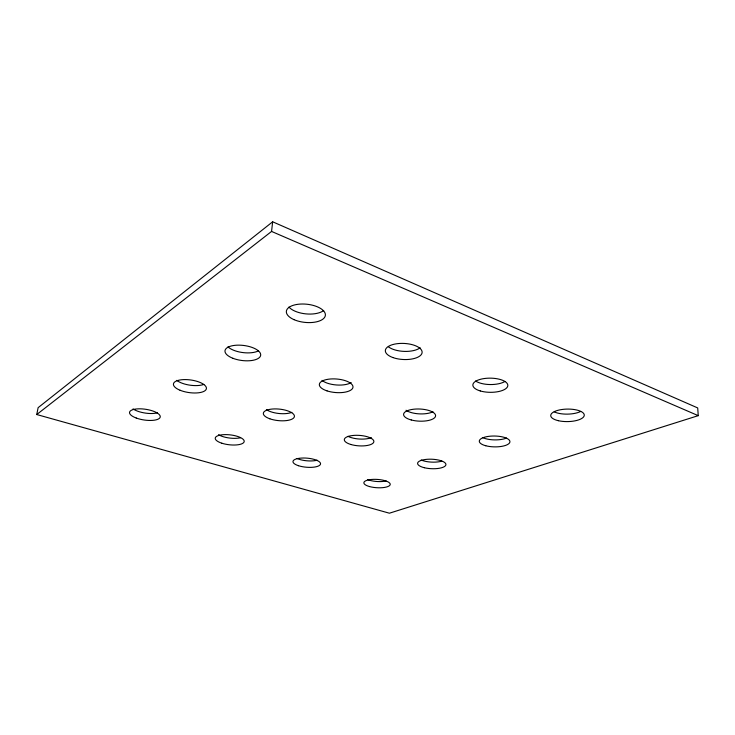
<?xml version="1.0" encoding="UTF-8"?>
<svg xmlns="http://www.w3.org/2000/svg" width="735" height="735" viewBox="0 0 735 735"><rect width="100%" height="100%" fill="white"/><g stroke="black" fill="none" stroke-linecap="round" stroke-linejoin="round"><path stroke-width="1.1" d="M36.75 414.531L271.564 231.433L272.657 221.795L697.708 407.934L698.25 415.652L389.403 513.205L36.75 414.531L38.128 407.668L272.657 221.795M271.564 231.433L698.25 415.652M157.446 412.813A15.472 5.494 8.6 0 1 133.053 408.908M203.843 384.405A16.593 6.45 8.1 0 1 176.749 380.362M258.178 350.999A17.925 7.672 7.2 0 1 227.988 346.883M323.657 310.547A19.542 9.252 5.8 0 1 305.815 313.873A19.542 9.252 5.8 0 1 288.938 307.074M240.565 437.757A14.544 5.044 6.6 0 1 218.516 434.679M291.85 412.363A15.582 5.862 5.8 0 1 266.355 409.579M351.183 382.586A16.822 6.881 4.6 0 1 336.4 384.975A16.822 6.881 4.6 0 1 321.994 380.381M420.172 347.802A18.347 8.159 2.7 0 1 404.369 351.394A18.347 8.159 2.7 0 1 388.356 346.755M317.125 460.211A13.79 4.621 5 0 1 296.949 458.447M371.331 437.628A14.783 5.32 3.9 0 1 347.977 436.324M432.961 411.765A15.968 6.156 2.5 0 1 406.023 410.249M504.982 381.447A17.447 7.194 0.5 0 1 475.573 380.996M386.169 480.956A13.193 4.226 3.6 0 1 367.739 479.633M441.845 461.148A14.14 4.814 2.4 0 1 421.173 460M506.58 438.032A15.288 5.512 1 0 1 482.426 437.49M580.65 411.462A16.721 6.349 -0.9 0 1 554.245 411.894M136.232 418.022A15.518 5.411 8.5 0 0 160.221 417.039A15.518 5.411 8.5 0 0 138.217 408.844A15.518 5.411 8.5 0 0 136.232 418.022M180.066 390.248A16.648 6.358 8 0 0 206.324 388.99A16.648 6.358 8 0 0 183.392 379.618A16.648 6.358 8 0 0 180.066 390.248M232.894 358.285A17.989 7.571 7.2 0 0 260.668 355.327A17.989 7.571 7.2 0 0 234.943 345.331A17.989 7.571 7.2 0 0 232.894 358.285M294.055 319.67A19.606 9.132 5.8 0 0 325.247 315.976A19.606 9.132 5.8 0 0 298.3 304.253A19.606 9.132 5.8 0 0 294.055 319.67M221.841 443.214A14.581 4.97 6.6 0 0 244.195 441.551A14.581 4.97 6.6 0 0 223.118 434.697A14.581 4.97 6.6 0 0 221.841 443.214M269.837 418.794A15.628 5.779 5.8 0 0 294.367 416.773A15.628 5.779 5.8 0 0 272.455 409.018A15.628 5.779 5.8 0 0 269.837 418.794M327.029 390.882A16.877 6.79 4.6 0 0 352.975 387.235A16.877 6.79 4.6 0 0 328.481 379.205A16.877 6.79 4.6 0 0 327.029 390.882M392.784 357.513A18.412 8.048 2.8 0 0 422.009 353.094A18.412 8.048 2.8 0 0 396.395 343.796A18.412 8.048 2.8 0 0 392.784 357.513M298.465 465.705A13.827 4.548 4.9 0 0 320.442 464.309A13.827 4.548 4.9 0 0 301.359 458.08A13.827 4.548 4.9 0 0 298.465 465.705M350.825 444.473A14.819 5.237 3.9 0 0 373.839 441.864A14.819 5.237 3.9 0 0 352.589 435.515A14.819 5.237 3.9 0 0 350.825 444.473M411.269 419.97A16.014 6.073 2.5 0 0 435.589 415.835A16.014 6.073 2.5 0 0 411.903 409.469A16.014 6.073 2.5 0 0 411.269 419.97M480.267 390.946A17.502 7.093 0.6 0 0 507.756 386.022A17.502 7.093 0.6 0 0 482.95 378.745A17.502 7.093 0.6 0 0 480.267 390.946M369.503 486.561A13.221 4.162 3.6 0 0 390.193 484.659A13.221 4.162 3.6 0 0 371.423 479.477A13.221 4.162 3.6 0 0 369.503 486.561M424.288 467.708A14.176 4.741 2.5 0 0 445.924 464.658A14.176 4.741 2.5 0 0 425.078 459.522A14.176 4.741 2.5 0 0 424.288 467.708M485.771 445.75A15.334 5.43 1 0 0 509.87 442.185A15.334 5.43 1 0 0 488.169 436.425A15.334 5.43 1 0 0 485.771 445.75M558.361 420.696A16.776 6.257 -0.8 0 0 584.251 415.459A16.776 6.257 -0.8 0 0 559.895 409.854A16.776 6.257 -0.8 0 0 558.361 420.696"/></g></svg>
